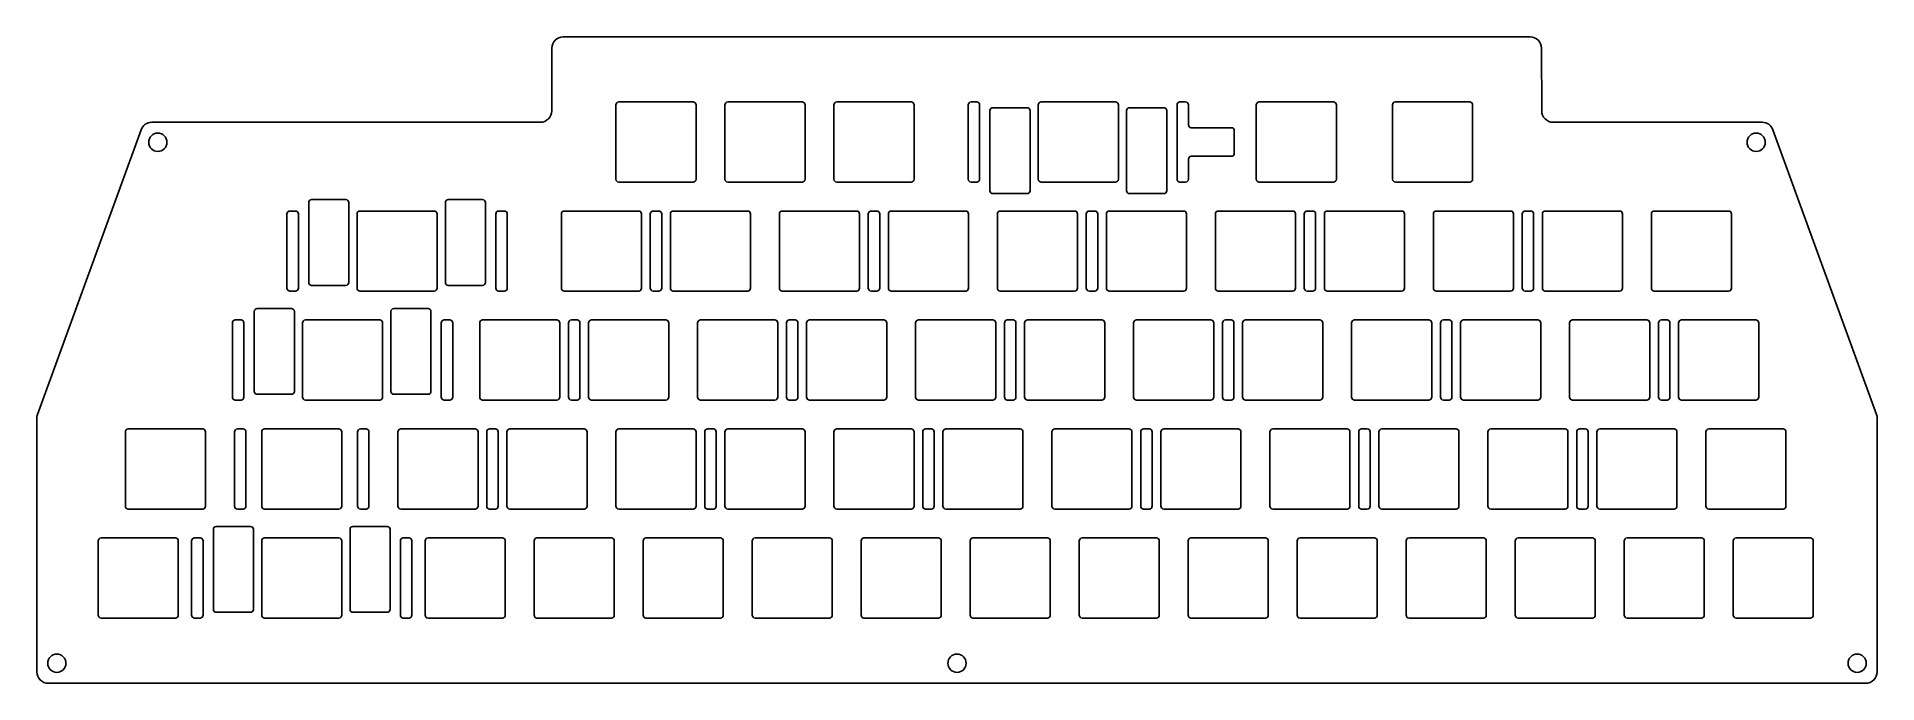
# Model space of a CAD drawing. Header units: millimetres. Extents: x 2 to 324, y 1 to 114.
import ezdxf

# ---------------------------------------------------------------- set-up
doc = ezdxf.new("R2010")
doc.units = ezdxf.units.MM
doc.layers.get('0').update_dxf_attribs({"linetype": 'CONTINUOUS'})

msp = doc.modelspace()

# ---------------------------------------------------------------- linework, layer by layer
for points in [[(323.53, 48.1), (305.43, 97.87, 0.315379), (303.55, 99.19), (267.01, 99.19, -0.413699), (265.01, 101.18), (264.99, 112.13, 0.413699), (262.99, 114.12), (94.01, 114.12, 0.413699), (92.01, 112.13), (91.99, 101.18, -0.413699), (89.99, 99.19), (22.1, 99.19, 0.31538), (20.22, 97.87), (2.12, 48.1, 0.087414), (2, 47.42), (2, 3.12, 0.414214), (4, 1.12), (321.65, 1.12, 0.414214), (323.65, 3.12), (323.65, 47.42, 0.087415)], [(103.71, 102.73, 0.414214), (103.21, 102.22), (103.21, 89.22, 0.414214), (103.71, 88.72), (116.71, 88.72, 0.414214), (117.21, 89.22), (117.21, 102.22, 0.414214), (116.71, 102.73)], [(135.76, 88.72, 0.414214), (136.26, 89.22), (136.26, 102.22, 0.414214), (135.76, 102.73), (122.76, 102.73, 0.414214), (122.26, 102.22), (122.26, 89.22, 0.414214), (122.76, 88.72)], [(154.81, 102.73), (141.81, 102.73, 0.414214), (141.31, 102.22), (141.31, 89.22, 0.414214), (141.81, 88.72), (154.81, 88.72, 0.414214), (155.31, 89.22), (155.31, 102.22, 0.414214)], [(166.28, 102.73), (165.28, 102.73, 0.414214), (164.78, 102.22), (164.78, 89.22, 0.414214), (165.28, 88.72), (166.28, 88.72, 0.414214), (166.78, 89.22), (166.78, 102.22, 0.414214)], [(175.09, 86.72), (169.09, 86.72, -0.414214), (168.59, 87.22), (168.59, 101.23, -0.414214), (169.09, 101.73), (175.09, 101.73, -0.414214), (175.59, 101.23), (175.59, 87.22, -0.414214)], [(177.03, 102.22), (177.03, 89.22, 0.414214), (177.53, 88.72), (190.53, 88.72, 0.414214), (191.03, 89.22), (191.03, 102.22, 0.414214), (190.53, 102.73), (177.53, 102.73, 0.414214)], [(199.47, 87.22), (199.47, 101.23, 0.414214), (198.97, 101.73), (192.97, 101.73, 0.414214), (192.47, 101.23), (192.47, 87.22, 0.414214), (192.97, 86.72), (198.97, 86.72, 0.414214)], [(203.28, 98.73, 0.414214), (203.78, 98.23), (210.78, 98.23, -0.414214), (211.28, 97.73), (211.28, 93.73, -0.414214), (210.78, 93.23), (203.78, 93.23, 0.414214), (203.28, 92.73), (203.28, 89.22, -0.414214), (202.78, 88.72), (201.78, 88.72, -0.414214), (201.28, 89.22), (201.28, 102.22, -0.414214), (201.78, 102.73), (202.78, 102.73, -0.414214), (203.28, 102.22)], [(228.63, 88.72, 0.414214), (229.13, 89.22), (229.13, 102.22, 0.414214), (228.63, 102.73), (215.63, 102.73, 0.414214), (215.13, 102.22), (215.13, 89.22, 0.414214), (215.63, 88.72)], [(252.94, 102.22, 0.414214), (252.44, 102.73), (239.44, 102.73, 0.414214), (238.94, 102.22), (238.94, 89.22, 0.414214), (239.44, 88.72), (252.44, 88.72, 0.414214), (252.94, 89.22)], [(47.22, 83.67), (46.22, 83.67, 0.414214), (45.72, 83.17), (45.72, 70.17, 0.414214), (46.22, 69.67), (47.22, 69.67, 0.414214), (47.72, 70.17), (47.72, 83.17, 0.414214)], [(50.03, 70.67), (56.03, 70.67, 0.414214), (56.53, 71.17), (56.53, 85.17, 0.414214), (56.03, 85.67), (50.03, 85.67, 0.414214), (49.53, 85.17), (49.53, 71.17, 0.414214)], [(57.97, 70.17, 0.414214), (58.47, 69.67), (71.47, 69.67, 0.414214), (71.97, 70.17), (71.97, 83.17, 0.414214), (71.47, 83.67), (58.47, 83.67, 0.414214), (57.97, 83.17)], [(73.91, 70.67), (79.91, 70.67, 0.414214), (80.41, 71.17), (80.41, 85.17, 0.414214), (79.91, 85.67), (73.91, 85.67, 0.414214), (73.41, 85.17), (73.41, 71.17, 0.414214)], [(82.22, 83.17), (82.22, 70.17, 0.414214), (82.72, 69.67), (83.72, 69.67, 0.414214), (84.22, 70.17), (84.22, 83.17, 0.414214), (83.72, 83.67), (82.72, 83.67, 0.414214)], [(94.19, 69.67), (107.19, 69.67, 0.414214), (107.69, 70.17), (107.69, 83.17, 0.414214), (107.19, 83.67), (94.19, 83.67, 0.414214), (93.69, 83.17), (93.69, 70.17, 0.414214)], [(109.71, 83.67, 0.414214), (109.21, 83.17), (109.21, 70.17, 0.414214), (109.71, 69.67), (110.71, 69.67, 0.414214), (111.21, 70.17), (111.21, 83.17, 0.414214), (110.71, 83.67)], [(126.24, 83.67), (113.24, 83.67, 0.414214), (112.74, 83.17), (112.74, 70.17, 0.414214), (113.24, 69.67), (126.24, 69.67, 0.414214), (126.74, 70.17), (126.74, 83.17, 0.414214)], [(145.29, 83.67), (132.29, 83.67, 0.414214), (131.79, 83.17), (131.79, 70.17, 0.414214), (132.29, 69.67), (145.29, 69.67, 0.414214), (145.79, 70.17), (145.79, 83.17, 0.414214)], [(147.81, 83.67, 0.414214), (147.31, 83.17), (147.31, 70.17, 0.414214), (147.81, 69.67), (148.81, 69.67, 0.414214), (149.31, 70.17), (149.31, 83.17, 0.414214), (148.81, 83.67)], [(151.34, 69.67), (164.34, 69.67, 0.414214), (164.84, 70.17), (164.84, 83.17, 0.414214), (164.34, 83.67), (151.34, 83.67, 0.414214), (150.84, 83.17), (150.84, 70.17, 0.414214)], [(183.39, 83.67), (170.39, 83.67, 0.414214), (169.89, 83.17), (169.89, 70.17, 0.414214), (170.39, 69.67), (183.39, 69.67, 0.414214), (183.89, 70.17), (183.89, 83.17, 0.414214)], [(185.91, 83.67, 0.414214), (185.41, 83.17), (185.41, 70.17, 0.414214), (185.91, 69.67), (186.91, 69.67, 0.414214), (187.41, 70.17), (187.41, 83.17, 0.414214), (186.91, 83.67)], [(202.94, 70.17), (202.94, 83.17, 0.414214), (202.44, 83.67), (189.44, 83.67, 0.414214), (188.94, 83.17), (188.94, 70.17, 0.414214), (189.44, 69.67), (202.44, 69.67, 0.414214)], [(221.49, 69.67, 0.414214), (221.99, 70.17), (221.99, 83.17, 0.414214), (221.49, 83.67), (208.49, 83.67, 0.414214), (207.99, 83.17), (207.99, 70.17, 0.414214), (208.49, 69.67)], [(225.01, 83.67), (224.01, 83.67, 0.414214), (223.51, 83.17), (223.51, 70.17, 0.414214), (224.01, 69.67), (225.01, 69.67, 0.414214), (225.51, 70.17), (225.51, 83.17, 0.414214)], [(227.54, 69.67, -0.414214), (227.04, 70.17), (227.04, 83.17, -0.414214), (227.54, 83.67), (240.54, 83.67, -0.414214), (241.04, 83.17), (241.04, 70.17, -0.414214), (240.54, 69.67)], [(246.59, 83.67, 0.414214), (246.09, 83.17), (246.09, 70.17, 0.414214), (246.59, 69.67), (259.59, 69.67, 0.414214), (260.09, 70.17), (260.09, 83.17, 0.414214), (259.59, 83.67)], [(263.11, 83.67), (262.11, 83.67, 0.414214), (261.61, 83.17), (261.61, 70.17, 0.414214), (262.11, 69.67), (263.11, 69.67, 0.414214), (263.61, 70.17), (263.61, 83.17, 0.414214)], [(265.64, 69.67), (278.64, 69.67, 0.414214), (279.14, 70.17), (279.14, 83.17, 0.414214), (278.64, 83.67), (265.64, 83.67, 0.414214), (265.14, 83.17), (265.14, 70.17, 0.414214)], [(297.69, 83.67), (284.69, 83.67, 0.414214), (284.19, 83.17), (284.19, 70.17, 0.414214), (284.69, 69.67), (297.69, 69.67, 0.414214), (298.19, 70.17), (298.19, 83.17, 0.414214)], [(37.69, 50.62, 0.414214), (38.19, 51.12), (38.19, 64.13, 0.414214), (37.69, 64.62), (36.69, 64.62, 0.414214), (36.19, 64.13), (36.19, 51.12, 0.414214), (36.69, 50.62)], [(40.01, 52.12, 0.414214), (40.51, 51.63), (46.51, 51.63, 0.414214), (47.01, 52.12), (47.01, 66.12, 0.414214), (46.51, 66.62), (40.51, 66.62, 0.414214), (40.01, 66.12)], [(62.44, 64.13, 0.414214), (61.94, 64.62), (48.94, 64.62, 0.414214), (48.44, 64.13), (48.44, 51.12, 0.414214), (48.94, 50.62), (61.94, 50.62, 0.414214), (62.44, 51.12)], [(70.88, 66.12), (70.88, 52.12, -0.414214), (70.38, 51.63), (64.38, 51.63, -0.414214), (63.88, 52.12), (63.88, 66.12, -0.414214), (64.38, 66.62), (70.38, 66.62, -0.414214)], [(74.19, 50.62, 0.414214), (74.69, 51.12), (74.69, 64.13, 0.414214), (74.19, 64.62), (73.19, 64.62, 0.414214), (72.69, 64.13), (72.69, 51.12, 0.414214), (73.19, 50.62)], [(93.4, 64.13, 0.414214), (92.9, 64.62), (79.9, 64.62, 0.414214), (79.4, 64.13), (79.4, 51.12, 0.414214), (79.9, 50.62), (92.9, 50.62, 0.414214), (93.4, 51.12)], [(96.42, 50.62, 0.414214), (96.92, 51.12), (96.92, 64.13, 0.414214), (96.42, 64.62), (95.43, 64.62, 0.414214), (94.92, 64.13), (94.92, 51.12, 0.414214), (95.43, 50.62)], [(112.45, 51.12), (112.45, 64.13, 0.414214), (111.95, 64.62), (98.95, 64.62, 0.414214), (98.45, 64.13), (98.45, 51.12, 0.414214), (98.95, 50.62), (111.95, 50.62, 0.414214)], [(131.5, 51.12), (131.5, 64.13, 0.414214), (131, 64.62), (118, 64.62, 0.414214), (117.5, 64.13), (117.5, 51.12, 0.414214), (118, 50.62), (131, 50.62, 0.414214)], [(133.02, 51.12, 0.414214), (133.52, 50.62), (134.53, 50.62, 0.414214), (135.02, 51.12), (135.02, 64.13, 0.414214), (134.53, 64.62), (133.52, 64.62, 0.414214), (133.02, 64.13)], [(137.05, 64.62, 0.414214), (136.55, 64.13), (136.55, 51.12, 0.414214), (137.05, 50.62), (150.05, 50.62, 0.414214), (150.55, 51.12), (150.55, 64.13, 0.414214), (150.05, 64.62)], [(156.1, 64.62, 0.414214), (155.6, 64.13), (155.6, 51.12, 0.414214), (156.1, 50.62), (169.1, 50.62, 0.414214), (169.6, 51.12), (169.6, 64.13, 0.414214), (169.1, 64.62)], [(171.12, 51.12, 0.414214), (171.62, 50.62), (172.62, 50.62, 0.414214), (173.12, 51.12), (173.12, 64.13, 0.414214), (172.62, 64.62), (171.62, 64.62, 0.414214), (171.12, 64.13)], [(188.15, 64.62), (175.15, 64.62, 0.414214), (174.65, 64.13), (174.65, 51.12, 0.414214), (175.15, 50.62), (188.15, 50.62, 0.414214), (188.65, 51.12), (188.65, 64.13, 0.414214)], [(207.2, 50.62, 0.414214), (207.7, 51.12), (207.7, 64.13, 0.414214), (207.2, 64.62), (194.2, 64.62, 0.414214), (193.7, 64.13), (193.7, 51.12, 0.414214), (194.2, 50.62)], [(210.73, 64.62), (209.73, 64.62, 0.414214), (209.22, 64.13), (209.22, 51.12, 0.414214), (209.73, 50.62), (210.73, 50.62, 0.414214), (211.23, 51.12), (211.23, 64.13, 0.414214)], [(226.25, 64.62), (213.25, 64.62, 0.414214), (212.75, 64.13), (212.75, 51.12, 0.414214), (213.25, 50.62), (226.25, 50.62, 0.414214), (226.75, 51.12), (226.75, 64.13, 0.414214)], [(232.3, 64.62, 0.414214), (231.8, 64.13), (231.8, 51.12, 0.414214), (232.3, 50.62), (245.3, 50.62, 0.414214), (245.8, 51.12), (245.8, 64.13, 0.414214), (245.3, 64.62)], [(249.33, 51.12), (249.33, 64.13, 0.414214), (248.82, 64.62), (247.83, 64.62, 0.414214), (247.33, 64.13), (247.33, 51.12, 0.414214), (247.83, 50.62), (248.82, 50.62, 0.414214)], [(264.35, 50.62, 0.414214), (264.85, 51.12), (264.85, 64.13, 0.414214), (264.35, 64.62), (251.35, 64.62, 0.414214), (250.85, 64.13), (250.85, 51.12, 0.414214), (251.35, 50.62)], [(269.9, 64.13), (269.9, 51.12, 0.414214), (270.4, 50.62), (283.4, 50.62, 0.414214), (283.9, 51.12), (283.9, 64.13, 0.414214), (283.4, 64.62), (270.4, 64.62, 0.414214)], [(285.93, 50.62), (286.93, 50.62, 0.414214), (287.43, 51.12), (287.43, 64.13, 0.414214), (286.93, 64.62), (285.93, 64.62, 0.414214), (285.43, 64.13), (285.43, 51.12, 0.414214)], [(288.95, 51.12, 0.414214), (289.45, 50.62), (302.45, 50.62, 0.414214), (302.95, 51.12), (302.95, 64.13, 0.414214), (302.45, 64.62), (289.45, 64.62, 0.414214), (288.95, 64.13)], [(17.49, 32.08, 0.414214), (17.99, 31.57), (30.99, 31.57, 0.414214), (31.49, 32.08), (31.49, 45.08, 0.414214), (30.99, 45.57), (17.99, 45.57, 0.414214), (17.49, 45.08)], [(38.05, 45.57), (37.05, 45.57, 0.414214), (36.55, 45.08), (36.55, 32.08, 0.414214), (37.05, 31.57), (38.05, 31.57, 0.414214), (38.55, 32.08), (38.55, 45.08, 0.414214)], [(41.3, 45.08), (41.3, 32.08, 0.414214), (41.8, 31.57), (54.8, 31.57, 0.414214), (55.3, 32.08), (55.3, 45.08, 0.414214), (54.8, 45.57), (41.8, 45.57, 0.414214)], [(60.05, 32.08), (60.05, 45.08, 0.414214), (59.55, 45.57), (58.55, 45.57, 0.414214), (58.05, 45.08), (58.05, 32.08, 0.414214), (58.55, 31.57), (59.55, 31.57, 0.414214)], [(65.11, 45.08), (65.11, 32.08, 0.414214), (65.61, 31.57), (78.61, 31.57, 0.414214), (79.11, 32.08), (79.11, 45.08, 0.414214), (78.61, 45.57), (65.61, 45.57, 0.414214)], [(80.64, 45.08), (80.64, 32.08, 0.414214), (81.14, 31.57), (82.14, 31.57, 0.414214), (82.64, 32.08), (82.64, 45.08, 0.414214), (82.14, 45.57), (81.14, 45.57, 0.414214)], [(84.66, 45.57, 0.414214), (84.16, 45.08), (84.16, 32.08, 0.414214), (84.66, 31.57), (97.66, 31.57, 0.414214), (98.16, 32.08), (98.16, 45.08, 0.414214), (97.66, 45.57)], [(117.21, 32.08), (117.21, 45.08, 0.414214), (116.71, 45.57), (103.71, 45.57, 0.414214), (103.21, 45.08), (103.21, 32.08, 0.414214), (103.71, 31.57), (116.71, 31.57, 0.414214)], [(120.24, 31.57, 0.414214), (120.74, 32.08), (120.74, 45.08, 0.414214), (120.24, 45.57), (119.24, 45.57, 0.414214), (118.74, 45.08), (118.74, 32.08, 0.414214), (119.24, 31.57)], [(135.76, 31.57, 0.414214), (136.26, 32.08), (136.26, 45.08, 0.414214), (135.76, 45.57), (122.76, 45.57, 0.414214), (122.26, 45.08), (122.26, 32.08, 0.414214), (122.76, 31.57)], [(155.31, 45.08, 0.414214), (154.81, 45.57), (141.81, 45.57, 0.414214), (141.31, 45.08), (141.31, 32.08, 0.414214), (141.81, 31.57), (154.81, 31.57, 0.414214), (155.31, 32.08)], [(157.34, 45.57, 0.414214), (156.84, 45.08), (156.84, 32.08, 0.414214), (157.34, 31.57), (158.34, 31.57, 0.414214), (158.84, 32.08), (158.84, 45.08, 0.414214), (158.34, 45.57)], [(160.36, 32.08, 0.414214), (160.86, 31.57), (173.86, 31.57, 0.414214), (174.36, 32.08), (174.36, 45.08, 0.414214), (173.86, 45.57), (160.86, 45.57, 0.414214), (160.36, 45.08)], [(193.41, 32.08), (193.41, 45.08, 0.414214), (192.91, 45.57), (179.91, 45.57, 0.414214), (179.41, 45.08), (179.41, 32.08, 0.414214), (179.91, 31.57), (192.91, 31.57, 0.414214)], [(195.44, 31.57), (196.44, 31.57, 0.414214), (196.94, 32.08), (196.94, 45.08, 0.414214), (196.44, 45.57), (195.44, 45.57, 0.414214), (194.94, 45.08), (194.94, 32.08, 0.414214)], [(211.96, 45.57), (198.96, 45.57, 0.414214), (198.46, 45.08), (198.46, 32.08, 0.414214), (198.96, 31.57), (211.96, 31.57, 0.414214), (212.46, 32.08), (212.46, 45.08, 0.414214)], [(231.51, 32.08), (231.51, 45.08, 0.414214), (231.01, 45.57), (218.01, 45.57, 0.414214), (217.51, 45.08), (217.51, 32.08, 0.414214), (218.01, 31.57), (231.01, 31.57, 0.414214)], [(235.04, 32.08), (235.04, 45.08, 0.414214), (234.54, 45.57), (233.54, 45.57, 0.414214), (233.04, 45.08), (233.04, 32.08, 0.414214), (233.54, 31.57), (234.54, 31.57, 0.414214)], [(236.56, 32.08, 0.414214), (237.06, 31.57), (250.06, 31.57, 0.414214), (250.56, 32.08), (250.56, 45.08, 0.414214), (250.06, 45.57), (237.06, 45.57, 0.414214), (236.56, 45.08)], [(269.61, 45.08), (269.61, 32.08, -0.414214), (269.11, 31.57), (256.11, 31.57, -0.414214), (255.61, 32.08), (255.61, 45.08, -0.414214), (256.11, 45.57), (269.11, 45.57, -0.414214)], [(271.14, 32.08, 0.414214), (271.64, 31.57), (272.64, 31.57, 0.414214), (273.14, 32.08), (273.14, 45.08, 0.414214), (272.64, 45.57), (271.64, 45.57, 0.414214), (271.14, 45.08)], [(288.16, 45.57), (275.16, 45.57, 0.414214), (274.66, 45.08), (274.66, 32.08, 0.414214), (275.16, 31.57), (288.16, 31.57, 0.414214), (288.66, 32.08), (288.66, 45.08, 0.414214)], [(293.71, 45.08), (293.71, 32.08, 0.414214), (294.21, 31.57), (307.21, 31.57, 0.414214), (307.71, 32.08), (307.71, 45.08, 0.414214), (307.21, 45.57), (294.21, 45.57, 0.414214)], [(13.23, 12.52), (26.23, 12.52, 0.414214), (26.72, 13.02), (26.72, 26.02, 0.414214), (26.23, 26.52), (13.23, 26.52, 0.414214), (12.73, 26.02), (12.73, 13.02, 0.414214)], [(30.55, 26.52), (29.55, 26.52, 0.414214), (29.05, 26.02), (29.05, 13.02, 0.414214), (29.55, 12.52), (30.55, 12.52, 0.414214), (31.05, 13.02), (31.05, 26.02, 0.414214)], [(39.86, 14.03), (39.86, 28.03, 0.414214), (39.36, 28.52), (33.36, 28.52, 0.414214), (32.86, 28.03), (32.86, 14.03, 0.414214), (33.36, 13.52), (39.36, 13.52, 0.414214)], [(54.8, 26.52), (41.8, 26.52, 0.414214), (41.3, 26.02), (41.3, 13.02, 0.414214), (41.8, 12.52), (54.8, 12.52, 0.414214), (55.3, 13.02), (55.3, 26.02, 0.414214)], [(63.24, 13.52, 0.414214), (63.74, 14.03), (63.74, 28.03, 0.414214), (63.24, 28.52), (57.24, 28.52, 0.414214), (56.74, 28.03), (56.74, 14.03, 0.414214), (57.24, 13.52)], [(66.05, 12.52), (67.05, 12.52, 0.414214), (67.55, 13.02), (67.55, 26.02, 0.414214), (67.05, 26.52), (66.05, 26.52, 0.414214), (65.55, 26.02), (65.55, 13.02, 0.414214)], [(70.37, 12.52), (83.37, 12.52, 0.414214), (83.87, 13.02), (83.87, 26.02, 0.414214), (83.37, 26.52), (70.37, 26.52, 0.414214), (69.87, 26.02), (69.87, 13.02, 0.414214)], [(102.93, 26.02, 0.414214), (102.42, 26.52), (89.42, 26.52, 0.414214), (88.92, 26.02), (88.92, 13.02, 0.414214), (89.42, 12.52), (102.42, 12.52, 0.414214), (102.93, 13.02)], [(121.47, 26.52), (108.47, 26.52, 0.414214), (107.97, 26.02), (107.97, 13.02, 0.414214), (108.47, 12.52), (121.47, 12.52, 0.414214), (121.97, 13.02), (121.97, 26.02, 0.414214)], [(141.02, 26.02, 0.414214), (140.52, 26.52), (127.53, 26.52, 0.414214), (127.03, 26.02), (127.03, 13.02, 0.414214), (127.53, 12.52), (140.52, 12.52, 0.414214), (141.02, 13.02)], [(146.07, 13.02, 0.414214), (146.57, 12.52), (159.57, 12.52, 0.414214), (160.07, 13.02), (160.07, 26.02, 0.414214), (159.57, 26.52), (146.57, 26.52, 0.414214), (146.07, 26.02)], [(165.12, 13.02, 0.414214), (165.62, 12.52), (178.62, 12.52, 0.414214), (179.12, 13.02), (179.12, 26.02, 0.414214), (178.62, 26.52), (165.62, 26.52, 0.414214), (165.12, 26.02)], [(198.17, 26.02, 0.414214), (197.67, 26.52), (184.68, 26.52, 0.414214), (184.18, 26.02), (184.18, 13.02, 0.414214), (184.68, 12.52), (197.67, 12.52, 0.414214), (198.17, 13.02)], [(216.72, 12.52, 0.414214), (217.22, 13.02), (217.22, 26.02, 0.414214), (216.72, 26.52), (203.72, 26.52, 0.414214), (203.22, 26.02), (203.22, 13.02, 0.414214), (203.72, 12.52)], [(236.28, 13.02), (236.28, 26.02, 0.414214), (235.78, 26.52), (222.78, 26.52, 0.414214), (222.27, 26.02), (222.27, 13.02, 0.414214), (222.78, 12.52), (235.78, 12.52, 0.414214)], [(254.83, 26.52), (241.83, 26.52, 0.414214), (241.32, 26.02), (241.32, 13.02, 0.414214), (241.83, 12.52), (254.83, 12.52, 0.414214), (255.32, 13.02), (255.32, 26.02, 0.414214)], [(274.38, 13.02), (274.38, 26.02, 0.414214), (273.88, 26.52), (260.88, 26.52, 0.414214), (260.38, 26.02), (260.38, 13.02, 0.414214), (260.88, 12.52), (273.88, 12.52, 0.414214)], [(293.42, 26.02), (293.42, 13.02, -0.414214), (292.93, 12.52), (279.93, 12.52, -0.414214), (279.43, 13.02), (279.43, 26.02, -0.414214), (279.93, 26.52), (292.93, 26.52, -0.414214)], [(312.47, 13.02), (312.47, 26.02, 0.414214), (311.97, 26.52), (298.98, 26.52, 0.414214), (298.48, 26.02), (298.48, 13.02, 0.414214), (298.98, 12.52), (311.97, 12.52, 0.414214)]]:
    msp.add_lwpolyline(points, format="xyb", close=True)
for centre in [(23.15, 95.69), (302.5, 95.69), (5.5, 4.62), (162.83, 4.62), (320.15, 4.62)]:
    msp.add_circle(centre, 1.6)

doc.saveas('drawing.dxf')
